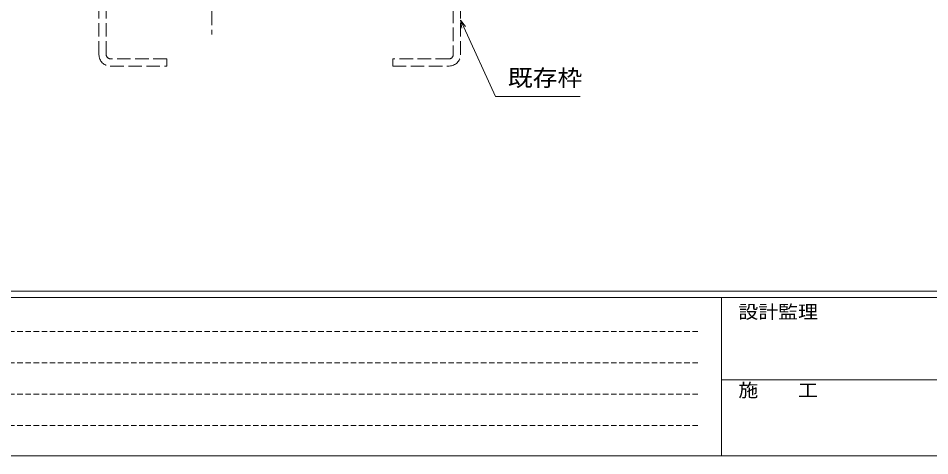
# Model space of a CAD drawing. Units: millimetres on the paper. Extents: x -420 to 373, y -297 to 267.
# Drawn here: x -315.7 to -114, y -297 to -200.3 of the extents above; entities that cross this region are included whole.
import ezdxf
from ezdxf.enums import TextEntityAlignment as Align

# ---------------------------------------------------------------- set-up
doc = ezdxf.new("R2010")
doc.units = ezdxf.units.MM
for name, pattern in [('CHAIN2', [12, 9, -1, 1, -1]), ('DASHED1', [1.8, 1.2, -0.6]), ('DASHED3', [4, 3, -1])]:
    doc.linetypes.add(name, pattern=pattern)
for name, color, linetype, lineweight in [('0-1_USER1', 7, 'Continuous', 9), ('0-3_YKK_11', 7, 'Continuous', 9), ('0-5_YSS_K', 4, 'Continuous', 9), ('0-7_YKK_D', 6, 'Continuous', 9)]:
    doc.layers.add(name, color=color, linetype=linetype, lineweight=lineweight)
doc.styles.add('ＭＳ ゴシック', font='')
doc.styles.get('ＭＳ ゴシック').set_extended_font_data('MS Gothic')

msp = doc.modelspace()

# ---------------------------------------------------------------- linework, layer by layer
at = {"layer": '0-1_USER1'}
for p, q in [((352.3, -260.6), (-417.7, -260.6)), ((314.5, -262), (-417.7, -262)), ((-160.1, -262), (-160.1, -297)), ((-160.1, -280.199), (-31.3, -280.199)), ((-417.7, -297), (314.5, -297))]:
    msp.add_line(p, q, dxfattribs=at)
at = {"layer": '0-1_USER1', "linetype": 'DASHED1'}
for p, q in [((-413.101, -269.512), (-164.909, -269.512)), ((-413.101, -276.441), (-164.909, -276.441)), ((-413.101, -283.37), (-164.909, -283.37)), ((-413.101, -290.298), (-164.909, -290.298))]:
    msp.add_line(p, q, dxfattribs=at)
at = {"layer": '0-3_YKK_11', "linetype": 'DASHED3'}
for p, q in [((-219.429, -178.332), (-219.429, -208.332)), ((-217.829, -208.332), (-217.829, -178.332)), ((-297.829, -193.332), (-297.829, -208.332)), ((-296.229, -208.332), (-296.229, -193.332)), ((-282.829, -209.232), (-295.329, -209.232)), ((-282.829, -210.832), (-282.829, -209.232)), ((-232.829, -209.232), (-232.829, -210.832)), ((-220.329, -209.232), (-232.829, -209.232)), ((-295.329, -210.832), (-282.829, -210.832)), ((-232.829, -210.832), (-220.329, -210.832))]:
    msp.add_line(p, q, dxfattribs=at)
for centre, radius, start, end in [((-295.329, -208.332), 2.5, 180.00002, 270), ((-295.329, -208.332), 0.9, 180.00002, 270), ((-220.329, -208.332), 0.9, 270, 0), ((-220.329, -208.332), 2.5, 270, 0)]:
    msp.add_arc(centre, radius, start, end, dxfattribs=at)
at = {"layer": '0-5_YSS_K', "linetype": 'CHAIN2'}
msp.add_line((-272.829, -180.832), (-272.829, -204.832), dxfattribs=at)
at = {"layer": '0-7_YKK_D'}
for p, q in [((-217.829, -200.717), (-216.704, -202.07)), ((-217.829, -200.717), (-217.117, -202.261)), ((-217.531, -202.451), (-217.829, -200.717))]:
    msp.add_line(p, q, dxfattribs=at)
msp.add_lwpolyline([(-217.117, -202.261), (-210.054, -217.588), (-191.354, -217.588)], dxfattribs=at)

# ---------------------------------------------------------------- texts
at = {"layer": '0-1_USER1', "style": 'ＭＳ ゴシック', "width": 1.1}
for s, p in [('設計監理', (-156.331, -267.533)), ('施\u3000\u3000工', (-156.331, -284.854))]:
    msp.add_text(s, height=2.933, dxfattribs=at).set_placement(p, align=Align.BOTTOM_LEFT)
at = {"layer": '0-7_YKK_D', "color": 3, "style": 'ＭＳ ゴシック', "width": 1.1}
msp.add_text('既存枠', height=3.666, dxfattribs=at).set_placement((-207.354, -216.39), align=Align.BOTTOM_LEFT)

doc.saveas('drawing.dxf')
